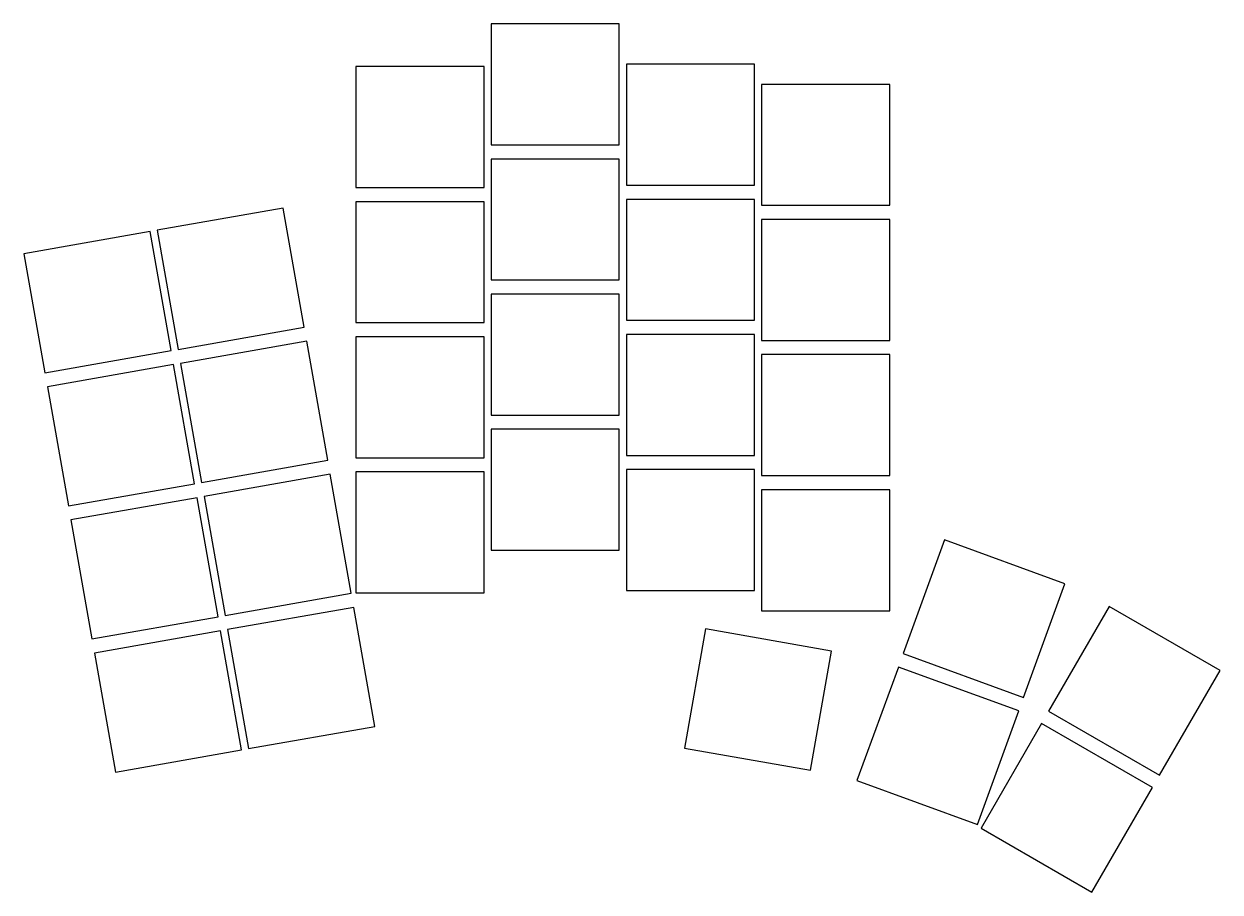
# Model space of a CAD drawing. Header units: millimetres. Extents: x 80 to 248, y -177 to -55.
import ezdxf

# ---------------------------------------------------------------- set-up
doc = ezdxf.new("R2010")
doc.units = ezdxf.units.MM

msp = doc.modelspace()

# ---------------------------------------------------------------- linework, layer by layer
for p, q in [((163.41, -54.74), (145.41, -54.74)), ((145.41, -54.74), (145.41, -71.74)), ((163.41, -71.74), (163.41, -54.74)), ((182.41, -60.41), (164.41, -60.41)), ((164.41, -60.41), (164.41, -77.41)), ((182.41, -77.41), (182.41, -60.41)), ((144.41, -60.74), (126.41, -60.74)), ((126.41, -60.74), (126.41, -77.74)), ((144.41, -77.74), (144.41, -60.74)), ((201.41, -63.24), (183.41, -63.24)), ((183.41, -63.24), (183.41, -80.24)), ((201.41, -80.24), (201.41, -63.24)), ((145.41, -71.74), (163.41, -71.74)), ((163.41, -73.74), (145.41, -73.74)), ((145.41, -73.74), (145.41, -90.74)), ((163.41, -90.74), (163.41, -73.74)), ((126.41, -77.74), (144.41, -77.74)), ((164.41, -77.41), (182.41, -77.41)), ((116.2, -80.63), (98.47, -83.76)), ((119.15, -97.37), (116.2, -80.63)), ((144.41, -79.74), (126.41, -79.74)), ((126.41, -79.74), (126.41, -96.74)), ((144.41, -96.74), (144.41, -79.74)), ((182.41, -79.41), (164.41, -79.41)), ((164.41, -79.41), (164.41, -96.41)), ((182.41, -96.41), (182.41, -79.41)), ((183.41, -80.24), (201.41, -80.24)), ((201.41, -82.24), (183.41, -82.24)), ((183.41, -82.24), (183.41, -99.24)), ((201.41, -99.24), (201.41, -82.24)), ((97.49, -83.93), (79.76, -87.06)), ((100.44, -100.67), (97.49, -83.93)), ((98.47, -83.76), (101.43, -100.5)), ((79.76, -87.06), (82.71, -103.8)), ((145.41, -90.74), (163.41, -90.74)), ((163.41, -92.74), (145.41, -92.74)), ((145.41, -92.74), (145.41, -109.74)), ((163.41, -109.74), (163.41, -92.74)), ((101.43, -100.5), (119.15, -97.37)), ((126.41, -96.74), (144.41, -96.74)), ((164.41, -96.41), (182.41, -96.41)), ((144.41, -98.74), (126.41, -98.74)), ((126.41, -98.74), (126.41, -115.74)), ((144.41, -115.74), (144.41, -98.74)), ((182.41, -98.41), (164.41, -98.41)), ((164.41, -98.41), (164.41, -115.41)), ((182.41, -115.41), (182.41, -98.41)), ((82.71, -103.8), (100.44, -100.67)), ((119.5, -99.34), (101.77, -102.47)), ((122.45, -116.09), (119.5, -99.34)), ((183.41, -99.24), (201.41, -99.24)), ((101.77, -102.47), (104.73, -119.21)), ((201.41, -101.24), (183.41, -101.24)), ((183.41, -101.24), (183.41, -118.24)), ((201.41, -118.24), (201.41, -101.24)), ((100.79, -102.64), (83.06, -105.77)), ((103.74, -119.39), (100.79, -102.64)), ((83.06, -105.77), (86.01, -122.51)), ((145.41, -109.74), (163.41, -109.74)), ((163.41, -111.74), (145.41, -111.74)), ((145.41, -111.74), (145.41, -128.74)), ((163.41, -128.74), (163.41, -111.74)), ((126.41, -115.74), (144.41, -115.74)), ((164.41, -115.41), (182.41, -115.41)), ((104.73, -119.21), (122.45, -116.09)), ((182.41, -117.41), (164.41, -117.41)), ((164.41, -117.41), (164.41, -134.41)), ((182.41, -134.41), (182.41, -117.41)), ((122.8, -118.06), (105.07, -121.18)), ((125.75, -134.8), (122.8, -118.06)), ((144.41, -117.74), (126.41, -117.74)), ((126.41, -117.74), (126.41, -134.74)), ((144.41, -134.74), (144.41, -117.74)), ((183.41, -118.24), (201.41, -118.24)), ((86.01, -122.51), (103.74, -119.39)), ((201.41, -120.24), (183.41, -120.24)), ((183.41, -120.24), (183.41, -137.24)), ((201.41, -137.24), (201.41, -120.24)), ((104.09, -121.35), (86.36, -124.48)), ((107.04, -138.1), (104.09, -121.35)), ((105.07, -121.18), (108.02, -137.92)), ((86.36, -124.48), (89.31, -141.22)), ((209.12, -127.3), (203.3, -143.28)), ((226.03, -133.46), (209.12, -127.3)), ((145.41, -128.74), (163.41, -128.74)), ((164.41, -134.41), (182.41, -134.41)), ((220.22, -149.44), (226.03, -133.46)), ((108.02, -137.92), (125.75, -134.8)), ((126.41, -134.74), (144.41, -134.74)), ((126.1, -136.77), (108.37, -139.89)), ((129.05, -153.51), (126.1, -136.77)), ((183.41, -137.24), (201.41, -137.24)), ((232.24, -136.63), (223.74, -151.35)), ((247.82, -145.63), (232.24, -136.63)), ((89.31, -141.22), (107.04, -138.1)), ((107.39, -140.07), (89.66, -143.19)), ((110.34, -156.81), (107.39, -140.07)), ((108.37, -139.89), (111.32, -156.63)), ((175.52, -139.81), (172.57, -156.55)), ((193.25, -142.93), (175.52, -139.81)), ((89.66, -143.19), (92.61, -159.93)), ((190.3, -159.67), (193.25, -142.93)), ((203.3, -143.28), (220.22, -149.44)), ((202.62, -145.16), (196.81, -161.13)), ((219.53, -151.32), (202.62, -145.16)), ((239.32, -160.35), (247.82, -145.63)), ((213.72, -167.29), (219.53, -151.32)), ((223.74, -151.35), (239.32, -160.35)), ((111.32, -156.63), (129.05, -153.51)), ((222.74, -153.08), (214.24, -167.81)), ((238.32, -162.08), (222.74, -153.08)), ((92.61, -159.93), (110.34, -156.81)), ((172.57, -156.55), (190.3, -159.67)), ((196.81, -161.13), (213.72, -167.29)), ((229.82, -176.81), (238.32, -162.08)), ((214.24, -167.81), (229.82, -176.81))]:
    msp.add_line(p, q)

doc.saveas('drawing.dxf')
